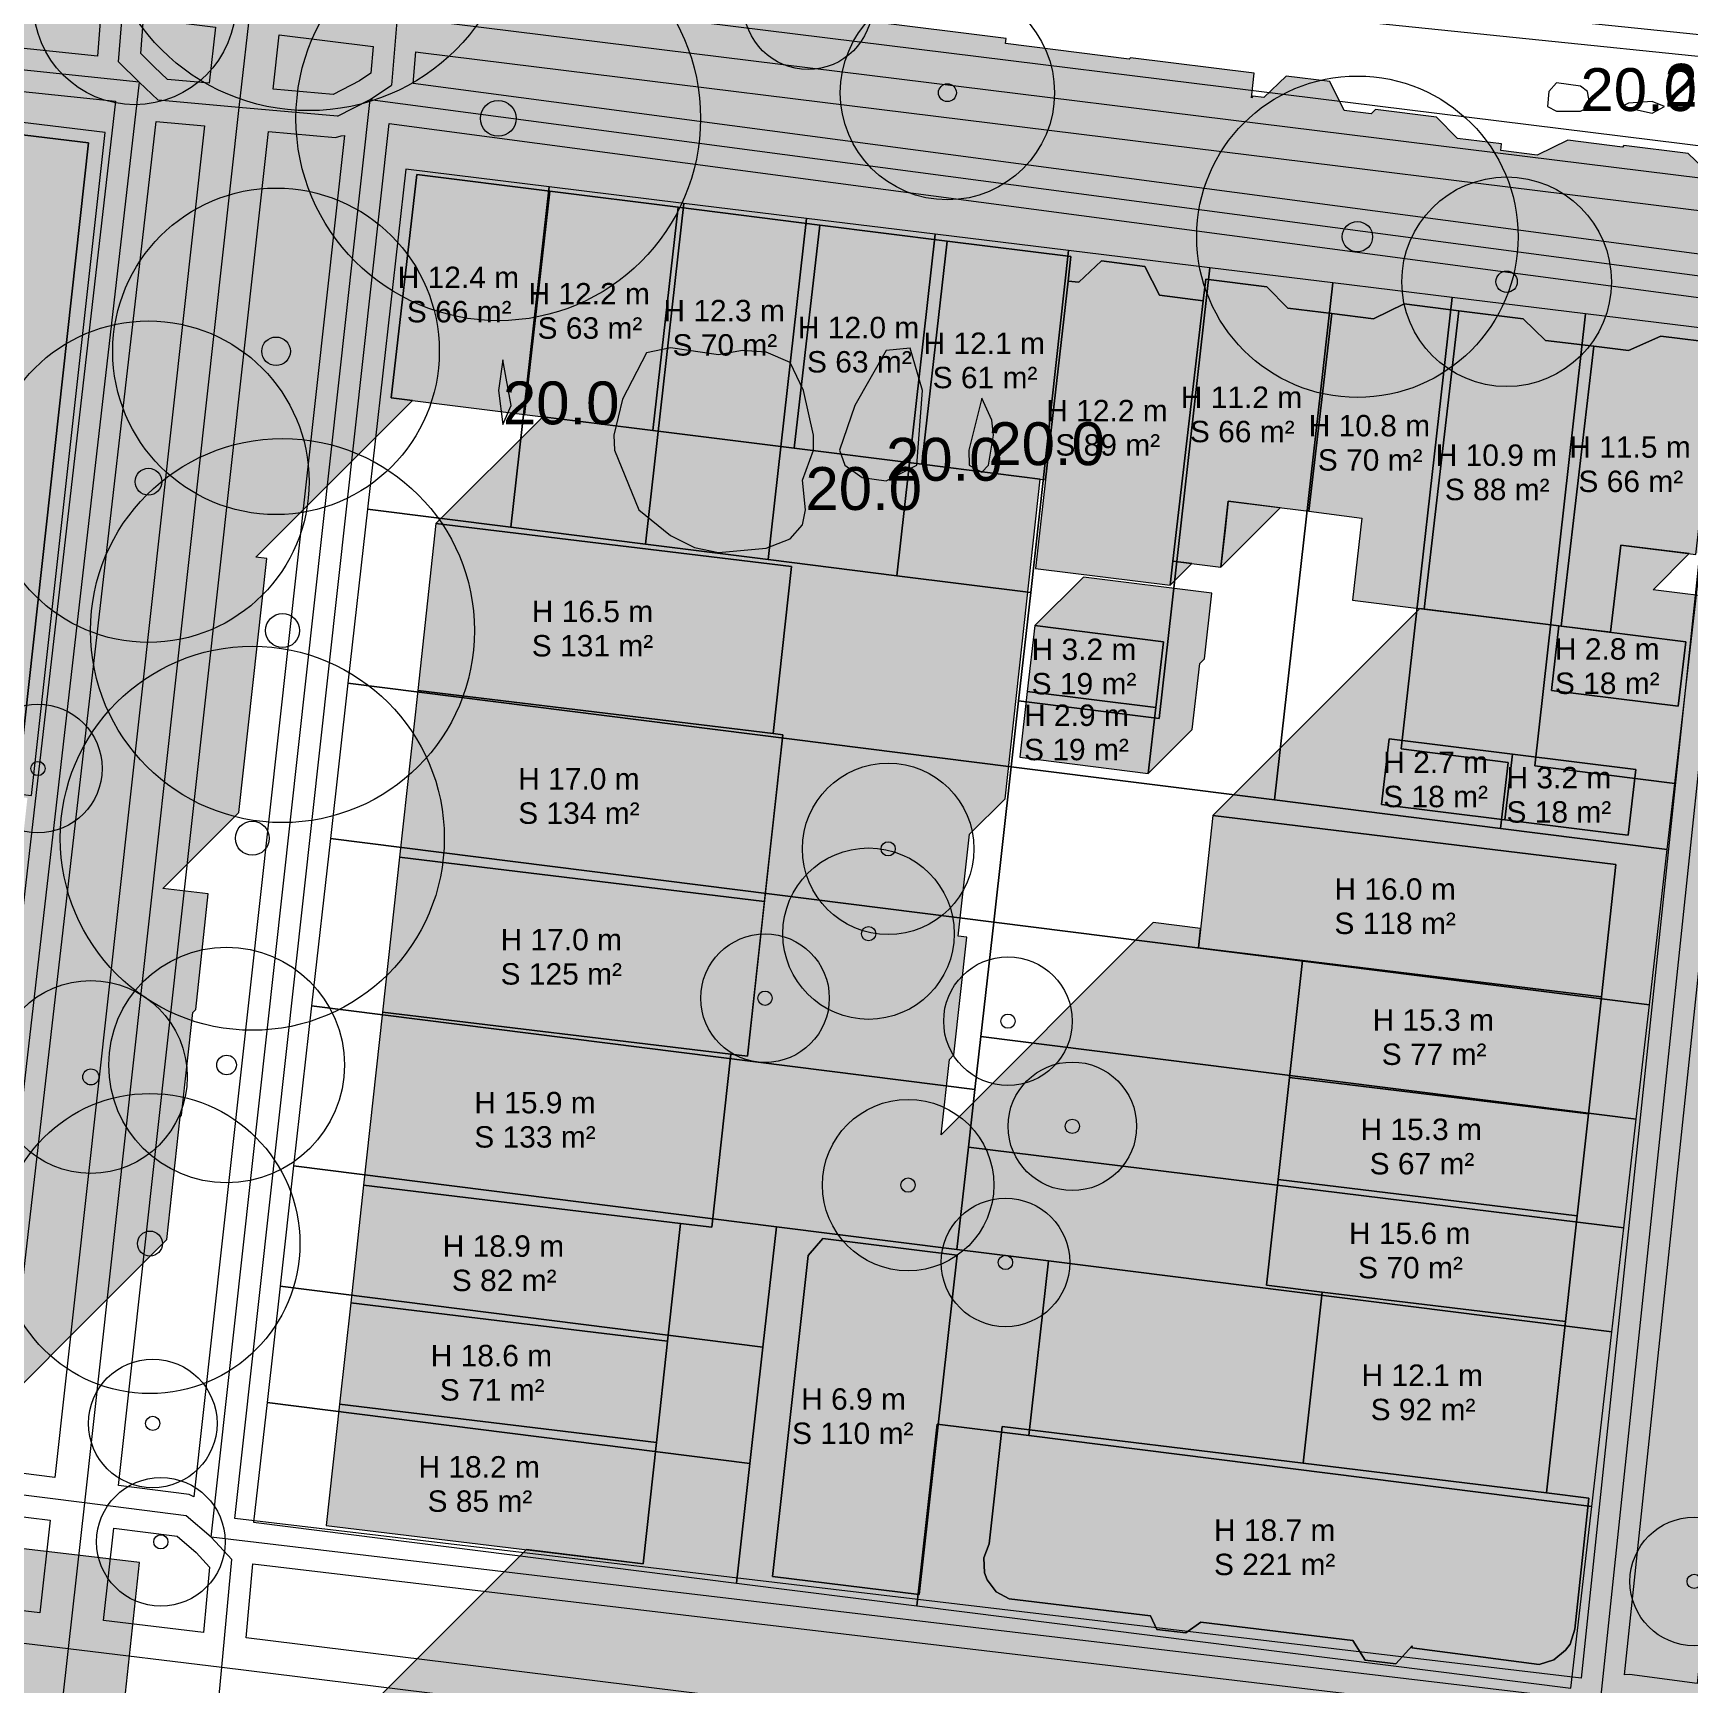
# Model space of a CAD drawing. Header units: metres. Extents: x -8 to 1190, y -11 to 1223.
# Drawn here: x 165.3 to 242.5, y 473.3 to 550.3 of the extents above; entities that cross this region are included whole.
import ezdxf

# ---------------------------------------------------------------- set-up
doc = ezdxf.new("R2010")
doc.units = ezdxf.units.M
doc.header["$MEASUREMENT"] = 0
for name, color, linetype, lineweight, true_color in [('TPX_BUILDING_AREAS_TEXT', 7, 'CONTINUOUS', 0, 0x000000), ('TPX_BUILDING_HEIGHTS_TEXT', 7, 'CONTINUOUS', 0, 0x000000), ('TPX_BUILDINGS', 7, 'CONTINUOUS', 0, 0x000000), ('TPX_BUILDINGS_HATCH', 7, 'CONTINUOUS', 0, 0xf0f0f0), ('TPX_BUILDINGS_SHADOWS_HATCH', 7, 'CONTINUOUS', 0, 0x000000), ('TPX_BUILDINGS_SHADOWS_OUTLINES', 7, 'CONTINUOUS', 0, 0x000000), ('TPX_CADASTRES', 7, 'CONTINUOUS', 0, 0x646464), ('TPX_CONTOUR_LINES_5M', 7, 'CONTINUOUS', 0, 0x969696), ('TPX_CONTOUR_LINES_5M_TEXT', 7, 'CONTINUOUS', 0, 0x000000), ('TPX_ROADS_AXES', 7, 'CONTINUOUS', 0, 0x323232), ('TPX_ROADS_CONTOURS', 7, 'CONTINUOUS', 0, 0x646464), ('TPX_VEGETATION_TREES_INDIVIDUAL', 7, 'CONTINUOUS', 0, 0x136734)]:
    doc.layers.add(name, color=color, linetype=linetype, lineweight=lineweight, true_color=true_color)
doc.styles.add('TPX_TEXTE', font='arial.ttf')

# ---------------------------------------------------------------- blocks, each defined once
blk = doc.blocks.new('TREETR007_CR075')
at = {"layer": 'TPX_VEGETATION_TREES_INDIVIDUAL'}
for radius in [7.5, 0.708]:
    blk.add_circle((0, 0, 0.036), radius, dxfattribs=at)
blk = doc.blocks.new('TREETR006_CR070')
at = {"layer": 'TPX_VEGETATION_TREES_INDIVIDUAL'}
for radius in [7, 0.583]:
    blk.add_circle((0, 0, 0.036), radius, dxfattribs=at)
blk = doc.blocks.new('TREETR003_CR030')
at = {"layer": 'TPX_VEGETATION_TREES_INDIVIDUAL'}
for radius in [3, 0.333]:
    blk.add_circle((0, 0, 0.036), radius, dxfattribs=at)
blk = doc.blocks.new('TREETR007_CR076')
at = {"layer": 'TPX_VEGETATION_TREES_INDIVIDUAL'}
for radius in [7.62, 0.667]:
    blk.add_circle((0, 0, 0.036), radius, dxfattribs=at)
blk = doc.blocks.new('TREETR004_CR045')
at = {"layer": 'TPX_VEGETATION_TREES_INDIVIDUAL'}
for radius in [4.5, 0.375]:
    blk.add_circle((0, 0, 0.036), radius, dxfattribs=at)
blk = doc.blocks.new('TREETR008_CR094')
at = {"layer": 'TPX_VEGETATION_TREES_INDIVIDUAL'}
for radius in [9.44, 0.833]:
    blk.add_circle((0, 0, 0.036), radius, dxfattribs=at)
blk = doc.blocks.new('TREETR005_CR055')
at = {"layer": 'TPX_VEGETATION_TREES_INDIVIDUAL'}
for radius in [5.5, 0.458]:
    blk.add_circle((0, 0, 0.036), radius, dxfattribs=at)
blk = doc.blocks.new('TREETR006_CR075')
at = {"layer": 'TPX_VEGETATION_TREES_INDIVIDUAL'}
for radius in [7.5, 0.625]:
    blk.add_circle((0, 0, 0.036), radius, dxfattribs=at)
blk = doc.blocks.new('TREETR003_CR040')
at = {"layer": 'TPX_VEGETATION_TREES_INDIVIDUAL'}
for radius in [4, 0.333]:
    blk.add_circle((0, 0, 0.036), radius, dxfattribs=at)
blk = doc.blocks.new('TREETR009_CR097')
at = {"layer": 'TPX_VEGETATION_TREES_INDIVIDUAL'}
for radius in [9.72, 0.875]:
    blk.add_circle((0, 0, 0.036), radius, dxfattribs=at)
blk = doc.blocks.new('TREETR005_CR049')
at = {"layer": 'TPX_VEGETATION_TREES_INDIVIDUAL'}
for radius in [4.89, 0.5]:
    blk.add_circle((0, 0, 0.036), radius, dxfattribs=at)
blk = doc.blocks.new('TREETR004_CR050')
at = {"layer": 'TPX_VEGETATION_TREES_INDIVIDUAL'}
for radius in [5, 0.417]:
    blk.add_circle((0, 0, 0.036), radius, dxfattribs=at)
blk = doc.blocks.new('TREETR008_CR090')
at = {"layer": 'TPX_VEGETATION_TREES_INDIVIDUAL'}
for radius in [8.96, 0.792]:
    blk.add_circle((0, 0, 0.036), radius, dxfattribs=at)
blk = doc.blocks.new('TREETR004_CR047')
at = {"layer": 'TPX_VEGETATION_TREES_INDIVIDUAL'}
for radius in [4.72, 0.417]:
    blk.add_circle((0, 0, 0.036), radius, dxfattribs=at)

msp = doc.modelspace()

# ---------------------------------------------------------------- hatches: boundary and pattern name
at = {"layer": 'TPX_BUILDINGS_HATCH'}
for points in [[(107.624, 552.515), (105.757, 535.527), (140.048, 531.369), (138.562, 517.843), (148.294, 516.662), (164.477, 514.702), (167.838, 545.217), (107.624, 552.515)], [(183.16, 543.732), (181.974, 533.315), (188.185, 532.535), (189.371, 542.952), (183.16, 543.732)], [(189.371, 542.952), (188.185, 532.535), (194.182, 531.786), (195.367, 542.203), (189.371, 542.952)], [(195.367, 542.203), (194.182, 531.786), (200.774, 530.958), (201.968, 541.377), (195.367, 542.203)], [(201.968, 541.377), (200.774, 530.958), (206.736, 530.212), (207.921, 540.629), (201.968, 541.377)], [(207.921, 540.629), (206.736, 530.212), (212.502, 529.489), (213.562, 538.76), (213.688, 539.906), (207.921, 540.629)], [(212.502, 529.489), (212.032, 525.35), (218.321, 524.566), (218.452, 525.69), (219.866, 537.842), (217.825, 538.097), (217.146, 539.444), (215.114, 539.701), (214.065, 538.706), (213.562, 538.76), (212.502, 529.489)], [(219.866, 537.842), (218.452, 525.69), (220.687, 525.412), (221.038, 528.487), (224.8, 528.016), (225.87, 537.244), (223.813, 537.495), (222.828, 538.494), (219.982, 538.847), (219.866, 537.842)], [(225.87, 537.244), (224.8, 528.016), (227.268, 527.7), (226.828, 523.868), (230.181, 523.45), (231.797, 537.375), (229.242, 537.693), (227.821, 537.002), (225.87, 537.244)], [(231.797, 537.375), (230.181, 523.45), (236.47, 522.666), (236.576, 522.657), (238.093, 535.719), (235.842, 535.993), (234.795, 537.001), (231.797, 537.375)], [(238.093, 535.719), (236.576, 522.657), (238.881, 522.372), (239.351, 526.441), (242.864, 526.004), (243.906, 534.983), (244.012, 535.848), (241.227, 536.193), (239.717, 535.515), (238.093, 535.719)], [(184.056, 527.442), (183.208, 519.647), (199.798, 517.644), (200.654, 525.441), (184.056, 527.442)], [(212.014, 522.688), (211.654, 519.611), (217.659, 518.864), (218.013, 521.928), (212.014, 522.688)], [(236.47, 522.666), (236.122, 519.65), (242.038, 518.916), (242.386, 521.933), (236.576, 522.657), (236.47, 522.666)], [(183.208, 519.647), (182.355, 511.874), (199.388, 509.815), (200.241, 517.588), (199.798, 517.644), (183.208, 519.647)], [(211.654, 519.611), (211.303, 516.537), (217.3, 515.787), (217.659, 518.864), (211.654, 519.611)], [(228.542, 517.402), (228.188, 514.339), (233.939, 513.612), (234.301, 516.678), (228.542, 517.402)], [(234.301, 516.678), (233.939, 513.612), (239.294, 512.953), (239.695, 512.898), (240.049, 515.962), (234.301, 516.678)], [(220.321, 513.819), (219.64, 507.651), (224.498, 507.059), (238.451, 505.355), (239.13, 511.533), (220.321, 513.819)], [(182.355, 511.874), (181.562, 504.645), (197.816, 502.678), (198.596, 502.586), (199.388, 509.815), (182.355, 511.874)], [(224.498, 507.059), (223.899, 501.602), (237.842, 499.907), (238.451, 505.355), (224.498, 507.059)], [(181.562, 504.645), (180.678, 496.566), (195.468, 494.783), (196.937, 494.611), (197.816, 502.678), (181.562, 504.645)], [(223.899, 501.602), (223.369, 496.839), (237.32, 495.146), (237.842, 499.907), (223.899, 501.602)], [(180.678, 496.566), (180.079, 491.074), (194.869, 489.291), (195.468, 494.783), (180.678, 496.566)], [(223.369, 496.839), (222.82, 491.9), (225.418, 491.58), (236.771, 490.207), (237.32, 495.146), (223.369, 496.839)], [(201.433, 493.29), (199.764, 478.316), (206.61, 477.468), (208.378, 493.305), (202.108, 494.081), (201.433, 493.29)], [(225.418, 491.58), (224.535, 483.605), (235.891, 482.22), (236.771, 490.207), (225.418, 491.58)], [(180.079, 491.074), (179.557, 486.348), (194.347, 484.565), (194.869, 489.291), (180.079, 491.074)], [(179.557, 486.348), (178.937, 480.69), (193.727, 478.907), (194.347, 484.565), (179.557, 486.348)], [(209.882, 479.839), (209.633, 479.182), (209.659, 478.486), (209.78, 478.158), (210.203, 477.602), (210.809, 477.261), (217.401, 476.468), (217.697, 475.836), (219.061, 475.674), (219.759, 476.184), (226.849, 475.324), (227.428, 474.402), (228.854, 474.232), (229.619, 475.08), (229.607, 474.985), (235.541, 474.209), (236.224, 474.417), (236.78, 474.87), (236.987, 475.16), (237.213, 475.846), (237.869, 481.973), (235.891, 482.22), (224.535, 483.605), (210.487, 485.31), (209.882, 479.839)]]:
    msp.add_hatch(color=256, dxfattribs=at).paths.add_polyline_path(points)
at = {"layer": 'TPX_BUILDINGS_SHADOWS_HATCH'}
h = msp.add_hatch(color=256, dxfattribs=at)
h.paths.add_polyline_path([(79.321, 575.185), (62.562, 558.426), (91.881, 554.833), (89.663, 531.192), (85.48, 492.992), (101.994, 509.507), (102.672, 514.835), (121.858, 512.225), (121.454, 509.011), (117.363, 509.565), (116.79, 505.057), (101.854, 507.102), (101.601, 506.85), (126.403, 503.538), (125.744, 498.228), (116.365, 499.48), (116.123, 497.513), (100.928, 499.539), (100.576, 499.186), (123.405, 496.353), (122.981, 492.709), (135.709, 505.437), (136.072, 508.556), (138.048, 510.531), (138.707, 515.842), (129.513, 517.07), (132.838, 520.395), (133.243, 523.609), (123.967, 524.871), (124.131, 526.322), (116.807, 527.209), (117.561, 534.096), (105.757, 535.527), (107.624, 552.515), (167.838, 545.217), (164.477, 514.702), (164.992, 514.639), (163.687, 502.79), (153.468, 504.028), (150.082, 500.643), (145.605, 501.254), (145.834, 503.057), (144.259, 503.273), (144.19, 503.567), (143.877, 504.092), (143.368, 504.421), (143.077, 504.49), (142.48, 504.43), (141.966, 504.125), (141.475, 503.633), (140.812, 503.726), (133.387, 496.301), (134.215, 496.186), (134.541, 496.7), (135.055, 497.005), (135.652, 497.066), (135.944, 496.996), (136.452, 496.667), (136.765, 496.143), (136.834, 495.848), (138.409, 495.633), (138.18, 493.83), (144.238, 493.003), (147.014, 492.622), (146.159, 485.769), (147.901, 487.511), (148.198, 490.266), (148.737, 490.208), (149.251, 495.002), (149.838, 500.399), (162.187, 498.926), (161.608, 493.531), (161.086, 488.736), (160.473, 483.01), (171.504, 494.041), (172.117, 499.767), (172.187, 499.837), (172.71, 504.633), (172.851, 504.774), (173.43, 510.169), (171.319, 510.421), (174.859, 513.962), (176.164, 525.811), (175.65, 525.874), (182.966, 533.19), (181.974, 533.315), (183.16, 543.732), (189.371, 542.952), (195.367, 542.203), (201.968, 541.377), (207.921, 540.629), (213.688, 539.906), (213.562, 538.76), (214.065, 538.706), (215.114, 539.701), (217.146, 539.444), (217.825, 538.097), (219.866, 537.842), (219.982, 538.847), (222.828, 538.494), (223.813, 537.495), (225.87, 537.244), (227.821, 537.002), (229.242, 537.693), (231.797, 537.375), (234.795, 537.001), (235.842, 535.993), (238.093, 535.719), (239.717, 535.515), (241.227, 536.193), (244.012, 535.848), (243.906, 534.983), (242.864, 526.004), (250.996, 534.135), (252.038, 543.115), (252.144, 543.98), (249.359, 544.325), (247.849, 543.646), (246.225, 543.85), (245.801, 543.426), (243.549, 543.701), (242.503, 544.708), (239.504, 545.083), (239.433, 545.012), (236.879, 545.33), (235.458, 544.638), (233.753, 544.85), (233.789, 545.163), (231.733, 545.415), (230.748, 546.414), (227.901, 546.767), (227.702, 546.567), (226.452, 546.724), (225.773, 548.071), (223.74, 548.328), (222.692, 547.333), (222.189, 547.387), (222.118, 547.316), (222.244, 548.462), (216.477, 549.185), (216.406, 549.114), (210.638, 549.839), (210.665, 550.075), (204.065, 550.9), (203.994, 550.83), (198.121, 551.564), (198.139, 551.72), (191.928, 552.5), (191.002, 551.573), (191.65, 557.463), (183.466, 558.429), (184.338, 566.414), (201.962, 564.333), (201.09, 556.348), (210.777, 566.035), (211.601, 573.576), (195.713, 575.39), (195.814, 576.312), (193.259, 576.595), (192.985, 574.034), (185.588, 574.879), (185.616, 575.148), (185.047, 574.579), (198.642, 573.009), (197.786, 565.063), (184.192, 566.633), (184.713, 571.475), (179.609, 572.093), (179.853, 572.337), (180.789, 580.198), (181.496, 580.906), (183.373, 596.607), (184.292, 597.526), (185.203, 605.094), (182.995, 605.382), (183.547, 610.019), (184.458, 617.621), (183.845, 617.701), (184.708, 624.942), (183.907, 625.052), (184.544, 625.688), (185.416, 633.051), (172.89, 634.689), (161.93, 623.729), (174.456, 622.091), (173.583, 614.728), (174.384, 614.618), (173.432, 606.631), (172.516, 598.988), (171.626, 591.517), (170.716, 583.949), (168.839, 568.248), (167.903, 560.387), (139.155, 564.149), (140.099, 572.013), (155.591, 569.992), (157.177, 583.294), (154.498, 583.643), (156.642, 585.788), (153.225, 586.235), (154.135, 593.802), (153.353, 593.906), (152.335, 595.633), (152.584, 597.786), (153.557, 599.028), (155.059, 598.83), (155.345, 601.234), (159.182, 600.734), (160.093, 608.337), (161.102, 616.803), (152.168, 617.699), (156.459, 621.99), (157.37, 629.557), (154.941, 629.875), (155.943, 638.942), (129.027, 642.204), (116.158, 629.335), (143.074, 626.072), (141.384, 610.784), (139.265, 611.044), (137.59, 595.839), (129.338, 596.839), (129.77, 600.739), (121.492, 601.744), (121.08, 597.976), (114.942, 598.716), (113.15, 596.923), (119.887, 596.245), (120.757, 597.083), (122.609, 596.898), (123.622, 595.56), (126.965, 595.221), (128.509, 596.448), (129.841, 596.313), (130.578, 595.014), (136.974, 594.359), (136.734, 591.725), (139.964, 591.393), (139.726, 588.748), (136.5, 589.069), (136.415, 588.151), (136.298, 588.17), (134.9, 572.628), (136.549, 572.464), (135.876, 565.022), (121.584, 566.475), (117.633, 562.524), (108.283, 563.647), (107.854, 563.218), (108.64, 571.591), (79.321, 575.185)])
h.paths.add_polyline_path([(103.618, 514.874), (104.401, 521.814), (117.979, 520.17), (117.196, 513.231), (103.618, 514.874)], flags=16)
h.paths.add_polyline_path([(144.927, 618.213), (145.827, 625.789), (152.703, 624.891), (151.792, 617.323), (144.927, 618.213)], flags=16)
h = msp.add_hatch(color=256, dxfattribs=at)
h.paths.add_polyline_path([(149.543, 199.878), (144.289, 194.624), (151.969, 193.673), (151.122, 186.166), (154.242, 185.786), (154.595, 188.964), (153.866, 190.047), (154.638, 196.926), (160.066, 196.25), (158.146, 179.089), (161.071, 178.731), (161.487, 182.408), (160.849, 182.487), (161.881, 191.695), (175.713, 189.996), (175.657, 189.466), (181.624, 188.732), (181.091, 183.911), (176.017, 184.545), (175.689, 181.625), (175.139, 181.691), (174.538, 176.279), (180.151, 175.589), (180.841, 181.758), (182.976, 181.502), (183.659, 187.589), (188.952, 186.939), (188.557, 183.359), (190.879, 183.078), (191.271, 186.599), (192.719, 187.47), (192.842, 188.592), (195.386, 188.283), (195.255, 187.159), (196.853, 185.603), (204.379, 184.684), (202.367, 166.708), (214.388, 178.728), (216.4, 196.705), (209.875, 197.501), (213.627, 201.253), (214.552, 208.468), (214.068, 208.535), (214.978, 215.604), (215.826, 216.452), (216.82, 224.143), (219.295, 226.618), (220.587, 236.658), (219.813, 236.763), (217.817, 237.044), (218.455, 241.978), (218.738, 242.261), (219.717, 249.868), (219.293, 249.927), (220.192, 256.943), (219.586, 257.03), (220.541, 264.447), (219.391, 264.609), (220.131, 270.355), (221.828, 272.052), (222.469, 278.176), (223.24, 278.947), (223.741, 283.726), (223.437, 283.768), (223.948, 288.646), (224.09, 288.787), (224.594, 293.624), (222.718, 293.842), (223.053, 297.028), (228.439, 302.415), (229.227, 309.884), (227.316, 310.101), (224.124, 310.474), (224.48, 313.891), (224.621, 314.033), (225.102, 318.611), (230.464, 323.973), (231.12, 330.213), (234.8, 333.893), (238.356, 367.745), (236.415, 367.978), (237.688, 369.251), (239.13, 382.993), (240.227, 384.09), (241.639, 397.599), (229.939, 398.953), (242.589, 411.603), (244.936, 432.65), (239.461, 433.32), (240.02, 438.554), (240.555, 443.592), (240.639, 443.675), (241.448, 450.93), (241.536, 451.018), (242.183, 457.074), (242.325, 457.215), (242.85, 462.153), (243.804, 463.107), (244.614, 470.697), (243.665, 470.809), (245.039, 483.129), (250.003, 488.093), (250.21, 488.383), (250.436, 489.069), (251.092, 495.196), (249.113, 495.443), (246.449, 495.768), (246.966, 500.401), (247.802, 501.238), (248.351, 506.177), (248.164, 506.2), (248.661, 510.725), (249.27, 516.174), (249.765, 516.669), (250.443, 522.847), (244.329, 523.59), (244.366, 523.912), (240.859, 524.35), (242.552, 526.042), (239.351, 526.441), (238.881, 522.372), (236.594, 522.655), (242.386, 521.933), (242.038, 518.916), (236.122, 519.65), (236.47, 522.666), (229.978, 523.476), (220.321, 513.819), (239.13, 511.533), (238.451, 505.355), (237.842, 499.907), (237.32, 495.146), (236.771, 490.207), (235.891, 482.22), (237.869, 481.973), (237.213, 475.846), (236.987, 475.16), (236.78, 474.87), (236.224, 474.417), (235.541, 474.209), (229.607, 474.985), (229.619, 475.08), (228.855, 474.232), (227.428, 474.402), (226.849, 475.324), (219.759, 476.184), (219.061, 475.674), (217.697, 475.836), (217.401, 476.468), (210.809, 477.261), (210.203, 477.602), (209.78, 478.158), (209.659, 478.486), (209.633, 479.182), (209.882, 479.839), (210.487, 485.31), (224.535, 483.605), (225.418, 491.58), (222.82, 491.9), (223.369, 496.839), (223.899, 501.602), (224.498, 507.059), (219.64, 507.651), (219.74, 508.555), (217.538, 508.824), (207.632, 498.918), (208.021, 502.443), (208.233, 502.655), (208.832, 508.147), (208.435, 508.195), (208.953, 512.943), (210.617, 514.607), (211.409, 521.836), (212.253, 529.52), (206.736, 530.212), (200.774, 530.958), (194.182, 531.786), (189.042, 532.428), (184.056, 527.442), (200.654, 525.441), (199.798, 517.644), (200.241, 517.588), (199.331, 509.293), (198.596, 502.586), (197.816, 502.678), (196.937, 494.611), (195.468, 494.783), (194.869, 489.291), (194.347, 484.565), (193.727, 478.907), (188.277, 479.564), (174.97, 466.257), (203.694, 462.742), (204.928, 462.584), (200.247, 420.619), (214.701, 418.837), (213.472, 407.834), (215.732, 407.561), (215.997, 409.868), (217.859, 409.639), (218.994, 419.872), (230.723, 418.438), (228.376, 397.39), (213.491, 399.216), (199.688, 385.413), (226.366, 382.325), (224.953, 368.816), (223.671, 368.963), (222.061, 353.624), (224.001, 353.391), (220.446, 319.539), (211.849, 320.534), (219.818, 319.609), (219.08, 312.588), (215.965, 312.947), (215.075, 304.487), (214.305, 297.09), (216.216, 296.873), (215.429, 289.404), (213.542, 289.626), (212.714, 281.744), (212.21, 276.908), (211.691, 271.952), (211.932, 271.917), (211.431, 267.139), (210.687, 267.228), (209.948, 260.172), (208.06, 245.504), (208.666, 245.417), (207.696, 237.847), (206.717, 230.24), (205.741, 222.691), (206.515, 222.586), (205.223, 212.546), (204.23, 204.856), (203.34, 197.943), (203.137, 196.361), (202.314, 189.939), (189.832, 191.68), (190.408, 196.211), (187.816, 196.578), (188.165, 199.261), (190.995, 198.87), (191.594, 203.487), (189.2, 203.82), (189.597, 206.918), (191.859, 206.599), (192.845, 214.288), (185.505, 215.32), (171.072, 200.887), (171.287, 202.807), (175.372, 206.891), (176.569, 213.824), (172.476, 214.587), (172.482, 214.621), (178.532, 220.671), (178.63, 221.443), (192.191, 219.543), (192.83, 224.503), (187.976, 225.188), (188.799, 231.612), (181.444, 224.256), (181.985, 227.377), (180.494, 227.655), (183.297, 230.458), (184.43, 238.872), (177.537, 239.882), (186.724, 249.069), (187.873, 258.292), (187.009, 258.813), (179.716, 259.802), (180.324, 264.708), (155.34, 267.881), (171.389, 265.776), (170.858, 261.565), (172.939, 261.285), (172.549, 258.155), (169.41, 258.577), (168.736, 253.183), (168.119, 248.204), (159.607, 249.362), (160.325, 248.139), (174.423, 246.227), (175.286, 245.705), (174.137, 236.482), (172.981, 235.726), (161.521, 237.291), (160.665, 236.436), (179.268, 233.71), (178.135, 225.296), (159.54, 228.023), (159.68, 229.069), (152.212, 221.601), (172.439, 217.831), (171.757, 213.896), (166.541, 214.876), (166.801, 216.399), (164.73, 216.785), (163.893, 211.938), (166.029, 211.533), (165.593, 209.037), (163.459, 209.431), (162.619, 204.596), (166.599, 203.854), (165.406, 196.95), (165.381, 196.924), (149.543, 199.878)])
h.paths.add_polyline_path([(199.764, 478.316), (201.433, 493.29), (202.108, 494.081), (208.378, 493.305), (206.61, 477.468), (199.764, 478.316)], flags=16)
h.paths.add_polyline_path([(212.801, 423.061), (213.448, 429.116), (214.095, 435.207), (214.746, 441.356), (215.399, 447.424), (216.028, 453.337), (213.213, 453.663), (214.024, 461.254), (232.947, 459.03), (232.137, 451.44), (231.357, 451.532), (230.728, 445.619), (230.081, 439.563), (229.453, 433.667), (228.777, 427.311), (228.13, 421.255), (212.801, 423.061)], flags=16)
h.paths.add_polyline_path([(228.188, 514.339), (228.542, 517.402), (234.301, 516.678), (240.049, 515.962), (239.695, 512.898), (239.294, 512.953), (233.939, 513.612), (228.188, 514.339)], flags=16)
for points in [[(220.883, 527.129), (220.687, 525.412), (223.459, 528.184), (221.038, 528.487), (220.883, 527.129)], [(218.452, 525.69), (218.321, 524.566), (219.335, 525.58), (218.452, 525.69)], [(214.276, 524.951), (212.014, 522.688), (218.013, 521.928), (217.659, 518.864), (217.3, 515.787), (219.35, 517.838), (219.71, 520.915), (219.922, 521.127), (220.276, 524.19), (214.276, 524.951)]]:
    msp.add_hatch(color=256, dxfattribs=at).paths.add_polyline_path(points)
h = msp.add_hatch(color=256, dxfattribs=at)
h.paths.add_polyline_path([(63.219, 428.908), (39.248, 404.937), (39.874, 405.315), (53.031, 403.664), (52.234, 396.676), (60.788, 395.597), (61.585, 402.551), (75.265, 400.84), (73.014, 381.173), (60.094, 382.799), (59.759, 379.877), (70.797, 378.487), (69.909, 370.787), (70.334, 370.737), (69.439, 362.955), (68.492, 354.665), (67.967, 354.737), (67.064, 346.848), (65.875, 346.994), (64.88, 338.325), (63.962, 330.352), (66.987, 329.972), (64.846, 311.482), (64.137, 311.568), (63.287, 304.107), (62.441, 296.704), (61.565, 289.098), (60.691, 281.447), (59.791, 273.652), (58.043, 258.35), (57.106, 250.166), (56.732, 250.216), (55.609, 240.481), (56.275, 240.396), (55.191, 230.935), (54.28, 222.964), (53.42, 215.477), (52.489, 215.592), (52.082, 212.055), (51.633, 208.083), (50.744, 200.348), (50.265, 200.407), (49.764, 196.032), (50.768, 195.9), (50.601, 194.457), (50.405, 192.731), (50.026, 192.768), (49.244, 185.967), (61.336, 198.059), (62.063, 204.389), (65.537, 207.863), (65.733, 209.589), (65.9, 211.032), (64.896, 211.164), (65.397, 215.54), (64.827, 215.611), (65.563, 222.013), (66.012, 225.985), (66.283, 228.341), (66.996, 229.054), (67.857, 236.541), (67.733, 236.556), (68.626, 244.37), (69.545, 245.289), (70.629, 254.75), (69.964, 254.835), (71.802, 256.673), (72.925, 266.409), (70.707, 266.688), (71.266, 271.573), (71.205, 271.58), (72.069, 279.153), (72.777, 279.86), (73.65, 287.511), (73.281, 287.558), (74.126, 294.882), (74.197, 294.953), (75.071, 302.604), (74.886, 302.627), (75.735, 309.997), (75.611, 310.013), (76.439, 317.259), (76.378, 317.267), (77.116, 323.752), (80.049, 326.685), (82.19, 345.175), (79.164, 345.555), (74.907, 346.082), (74.201, 345.376), (74.497, 347.941), (74.127, 347.988), (74.895, 354.68), (80.216, 360.001), (81.042, 367.215), (81.15, 367.322), (82.097, 375.612), (81.603, 375.674), (82.425, 382.829), (82.001, 382.878), (82.888, 390.578), (82.472, 390.631), (90.52, 398.679), (90.54, 398.86), (102.621, 397.394), (121.148, 395.134), (119.949, 384.333), (116.712, 384.733), (116.504, 382.842), (117.462, 382.723), (116.824, 376.957), (103.081, 378.642), (103.68, 384.099), (104.709, 383.974), (104.912, 385.851), (101.393, 386.276), (101.777, 389.726), (100.039, 389.938), (98.589, 376.846), (91.514, 377.705), (89.578, 375.769), (109.999, 373.219), (109.087, 365.22), (108.579, 360.767), (105.074, 361.207), (104.716, 358.05), (102.952, 358.267), (102.63, 355.395), (100.492, 355.662), (99.966, 351.027), (111.473, 349.586), (110.89, 344.5), (99.188, 345.965), (98.95, 343.872), (105.437, 343.054), (105.15, 340.581), (103.791, 340.755), (103.3, 336.451), (102.742, 336.515), (101.431, 324.987), (99.06, 325.291), (98.868, 323.623), (99.436, 323.55), (98.534, 315.581), (107.299, 314.483), (106.376, 306.533), (106.979, 306.456), (104.397, 283.996), (95.271, 285.124), (96.308, 294.091), (88.133, 295.097), (87.107, 286.156), (94.624, 285.201), (93.729, 277.35), (92.851, 269.605), (96.063, 269.201), (95.006, 259.918), (94.328, 253.993), (104.114, 252.768), (103.236, 245.058), (100.573, 245.397), (99.724, 237.97), (94.32, 238.652), (94.512, 240.286), (82.537, 241.778), (82.353, 240.146), (90.639, 239.108), (89.771, 231.47), (91.067, 231.304), (90.688, 227.981), (91.622, 227.856), (92.379, 227.275), (92.171, 225.419), (91.604, 224.572), (90.362, 224.728), (90.219, 223.509), (80.857, 224.682), (71.209, 215.034), (85.259, 213.249), (85, 211.059), (88.754, 210.586), (87.702, 201.535), (80.966, 202.387), (80.728, 200.328), (83.951, 199.915), (83.216, 193.574), (82.345, 193.69), (82.031, 190.97), (85.146, 190.576), (85.305, 191.983), (86.707, 191.807), (87.421, 198.017), (95.667, 196.969), (100.653, 200.216), (104.087, 199.783), (103.358, 193.489), (111.479, 192.458), (111.827, 195.474), (116.495, 194.883), (121.758, 194.214), (122.897, 204.102), (112.673, 205.397), (112.832, 206.77), (110.916, 207.008), (111.345, 210.7), (107.857, 211.143), (108.143, 213.581), (108.851, 219.709), (110.662, 219.48), (110.855, 221.217), (113.047, 220.939), (113.437, 224.294), (112.344, 223.202), (112.638, 225.734), (112.703, 225.799), (111.041, 226.013), (110.8, 223.896), (107.32, 224.342), (106.167, 225.727), (106.579, 229.311), (110.394, 228.829), (111.282, 236.53), (103.153, 237.559), (103.812, 243.238), (114.907, 241.826), (115.111, 243.554), (109.477, 244.263), (109.958, 248.392), (121.097, 246.979), (121.744, 252.598), (122.427, 258.501), (126.838, 257.941), (127.489, 263.563), (123.013, 259.087), (120.918, 259.352), (117.285, 255.719), (117.671, 259.097), (109.968, 260.074), (110.408, 263.89), (109.222, 264.037), (108.463, 263.278), (104.152, 263.817), (106.985, 266.65), (107.663, 272.575), (107.601, 272.583), (108.65, 281.787), (104.696, 282.285), (104.953, 284.552), (120.099, 299.698), (117.554, 300.02), (117.991, 303.863), (123.555, 303.161), (123.842, 305.668), (123.258, 305.738), (123.496, 307.831), (118.243, 308.491), (117.438, 309.498), (116.959, 309.557), (117.441, 313.756), (124.336, 312.885), (124.7, 316.089), (117.104, 317.048), (117.623, 321.566), (125.078, 320.62), (125.448, 323.837), (117.949, 324.784), (118.477, 329.374), (115.966, 329.691), (116.673, 335.749), (124.215, 334.8), (124.459, 336.94), (142.209, 334.693), (141.26, 326.483), (140.36, 318.688), (139.469, 310.964), (138.757, 311.06), (137.928, 303.88), (138.185, 303.849), (137.282, 296.064), (137.896, 295.979), (137.002, 288.231), (139.37, 287.938), (135.768, 256.802), (133.993, 257.028), (133.307, 251.135), (132.66, 245.517), (133.006, 245.472), (132.329, 239.616), (131.679, 233.94), (130.862, 234.046), (129.965, 226.344), (130.596, 226.262), (129.741, 218.823), (127.966, 203.456), (128.25, 203.42), (125.013, 175.408), (138.448, 188.843), (141.685, 216.855), (140.414, 217.017), (141.136, 223.26), (141.772, 223.896), (142.681, 231.763), (142.752, 231.833), (143.607, 239.273), (142.976, 239.354), (143.966, 240.344), (144.862, 248.047), (141.483, 248.475), (141.522, 248.809), (143.289, 250.576), (143.967, 256.432), (143.62, 256.477), (141.523, 256.742), (141.863, 259.691), (141.801, 259.699), (142.215, 263.248), (149.981, 271.015), (153.583, 302.151), (151.215, 302.444), (150.537, 302.53), (151.331, 309.414), (150.717, 309.499), (151.354, 310.136), (152.256, 317.92), (150.335, 318.163), (150.814, 322.309), (151.49, 322.984), (152.381, 330.709), (152.257, 330.724), (153.139, 338.363), (152.708, 338.417), (153.593, 346.077), (150.57, 346.46), (154.262, 350.152), (154.566, 352.479), (153.97, 353.397), (152.623, 353.597), (153.197, 357.956), (153.076, 357.973), (153.768, 363.229), (153.707, 363.238), (153.883, 364.595), (154.922, 365.634), (155.391, 366.308), (155.664, 367.086), (155.625, 368.308), (156.575, 375.494), (155.429, 375.658), (156.245, 381.89), (159.084, 384.729), (160.097, 392.413), (159.09, 392.555), (160.363, 393.828), (161.821, 404.989), (138.129, 408.378), (135.248, 405.497), (135.609, 408.753), (124.659, 410.15), (124.762, 411.036), (120.098, 411.605), (125.452, 416.959), (126.042, 422.029), (137.397, 420.575), (137.885, 424.752), (124.525, 426.458), (125.756, 437.082), (143.784, 434.785), (143.931, 436.097), (156.092, 434.545), (154.721, 422.726), (142.53, 424.294), (142.04, 420.128), (154.236, 418.573), (152.835, 406.551), (168.674, 422.391), (170.075, 434.412), (166.821, 434.827), (170.56, 438.565), (171.932, 450.385), (164.39, 451.347), (164.486, 452.246), (163.45, 452.369), (166.632, 455.551), (167.298, 461.833), (168.888, 463.422), (169.699, 471.082), (169.388, 471.118), (170.229, 478.957), (169.041, 479.103), (157.141, 480.497), (156.487, 479.843), (153.14, 480.233), (143.099, 470.192), (147.021, 469.735), (147.1, 470.456), (159, 469.062), (160.188, 468.916), (159.305, 460.687), (158.493, 453.028), (157.34, 453.17), (156.52, 445.44), (157.556, 445.316), (156.737, 437.655), (132.379, 440.507), (133.196, 448.18), (144.452, 446.852), (144.826, 450.45), (138.371, 451.206), (138.624, 453.607), (136.002, 450.985), (136.076, 451.621), (138.69, 454.235), (138.807, 455.348), (139.002, 455.325), (139.439, 459.421), (145.699, 458.688), (146.076, 462.24), (142.661, 462.643), (139.627, 459.609), (140.464, 466.761), (138.332, 467.033), (144.187, 472.887), (144.23, 473.289), (144.461, 475.23), (145.131, 481.004), (144.972, 481.024), (138.659, 481.837), (137.527, 480.705), (137.254, 480.733), (137.048, 480.765), (133.289, 481.245), (133.84, 485.947), (133.034, 486.044), (118.44, 487.908), (117.142, 486.61), (113.212, 487.113), (99.919, 473.819), (104.979, 473.171), (105.146, 474.615), (119.74, 472.751), (120.547, 472.653), (120.626, 473.374), (128.634, 472.351), (128.839, 472.318), (129.113, 472.291), (135.426, 471.478), (135.585, 471.458), (134.915, 465.684), (134.684, 463.743), (134.641, 463.341), (128.16, 464.172), (127.617, 459.499), (119.137, 460.595), (118.783, 457.566), (121.508, 457.219), (121.153, 454.235), (127.171, 453.468), (125.746, 441.291), (104.279, 444.043), (103.731, 439.426), (105.739, 439.163), (105.8, 439.672), (106.447, 439.594), (106.697, 441.748), (121.832, 439.816), (120.104, 425.013), (115.496, 425.607), (115.289, 423.855), (114.702, 423.935), (114.407, 421.426), (120.558, 420.644), (119.421, 410.929), (104.517, 412.838), (97.005, 405.326), (97.961, 413.678), (92.637, 414.36), (93.935, 425.474), (85.556, 426.522), (79.291, 420.257), (76.205, 420.647), (77.002, 427.635), (75.606, 427.811), (93.382, 445.587), (94.114, 451.536), (93.14, 451.667), (93.663, 455.881), (92.078, 456.095), (92.573, 460.104), (92.146, 460.161), (93.095, 467.857), (95.782, 470.544), (96.729, 478.247), (94.045, 478.608), (94.536, 482.602), (94.677, 482.743), (95.64, 490.565), (77.037, 493.072), (64.451, 480.485), (83.053, 477.978), (82.09, 470.157), (80.978, 461.105), (80.225, 454.988), (79.209, 446.739), (78.255, 439.024), (76.975, 439.194), (76.295, 433.717), (75.563, 427.768), (70.235, 428.484), (63.845, 429.286), (63.219, 428.908)])
h.paths.add_polyline_path([(109.994, 362.183), (119.751, 371.94), (120.31, 376.835), (120.774, 380.908), (125.133, 385.266), (123.212, 385.54), (124.411, 394.66), (148.103, 391.271), (146.645, 380.11), (147.651, 379.968), (146.639, 372.284), (146.328, 372.326), (145.261, 364.18), (144.312, 356.995), (144.35, 355.772), (144.077, 354.995), (143.608, 354.32), (142.621, 353.685), (142.383, 351.845), (141.671, 346.43), (141.097, 342.072), (142.445, 341.871), (143.04, 340.953), (142.736, 338.626), (141.996, 338.221), (135.011, 339.221), (135.167, 340.42), (132.361, 340.817), (132.226, 339.784), (129.783, 340.14), (129.903, 341.055), (126.946, 341.474), (126.804, 340.359), (119.318, 341.436), (119.614, 343.692), (116.178, 344.121), (114.459, 344.326), (111.433, 341.301), (111.855, 345.006), (112.916, 346.068), (112.976, 346.586), (121.921, 355.531), (122.504, 360.617), (110.997, 362.058), (109.994, 362.183)], flags=16)
h.paths.add_polyline_path([(126.458, 441.666), (127.191, 448.708), (131.405, 448.218), (130.661, 441.184), (126.458, 441.666)], flags=16)

# ---------------------------------------------------------------- linework, layer by layer
at = {"layer": 'TPX_BUILDINGS', "elevation": 0.042}
for points in [[(107.624, 552.515), (105.757, 535.527), (140.048, 531.369), (138.562, 517.843), (148.294, 516.662), (164.477, 514.702), (167.838, 545.217)], [(183.16, 543.732), (181.974, 533.315), (188.185, 532.535), (189.371, 542.952)], [(189.371, 542.952), (188.185, 532.535), (194.182, 531.786), (195.367, 542.203)], [(195.367, 542.203), (194.182, 531.786), (200.774, 530.958), (201.968, 541.377)], [(201.968, 541.377), (200.774, 530.958), (206.736, 530.212), (207.921, 540.629)], [(207.921, 540.629), (206.736, 530.212), (212.502, 529.489), (213.562, 538.76), (213.688, 539.906)], [(212.502, 529.489), (212.032, 525.35), (218.321, 524.566), (218.452, 525.69), (219.866, 537.842), (217.825, 538.097), (217.146, 539.444), (215.114, 539.701), (214.065, 538.706), (213.562, 538.76)], [(219.866, 537.842), (218.452, 525.69), (220.687, 525.412), (221.038, 528.487), (224.8, 528.016), (225.87, 537.244), (223.813, 537.495), (222.828, 538.494), (219.982, 538.847)], [(225.87, 537.244), (224.8, 528.016), (227.268, 527.7), (226.828, 523.868), (230.181, 523.45), (231.797, 537.375), (229.242, 537.693), (227.821, 537.002)], [(231.797, 537.375), (230.181, 523.45), (236.47, 522.666), (236.576, 522.657), (238.093, 535.719), (235.842, 535.993), (234.795, 537.001)], [(238.093, 535.719), (236.576, 522.657), (238.881, 522.372), (239.351, 526.441), (242.864, 526.004), (243.906, 534.983), (244.012, 535.848), (241.227, 536.193), (239.717, 535.515)], [(184.056, 527.442), (183.208, 519.647), (199.798, 517.644), (200.654, 525.441)], [(212.014, 522.688), (211.654, 519.611), (217.659, 518.864), (218.013, 521.928)], [(236.47, 522.666), (236.122, 519.65), (242.038, 518.916), (242.386, 521.933), (236.576, 522.657)], [(183.208, 519.647), (182.355, 511.874), (199.388, 509.815), (200.241, 517.588), (199.798, 517.644)], [(211.654, 519.611), (211.303, 516.537), (217.3, 515.787), (217.659, 518.864)], [(228.542, 517.402), (228.188, 514.339), (233.939, 513.612), (234.301, 516.678)], [(234.301, 516.678), (233.939, 513.612), (239.294, 512.953), (239.695, 512.898), (240.049, 515.962)], [(220.321, 513.819), (219.64, 507.651), (224.498, 507.059), (238.451, 505.355), (239.13, 511.533)], [(182.355, 511.874), (181.562, 504.645), (197.816, 502.678), (198.596, 502.586), (199.388, 509.815)], [(224.498, 507.059), (223.899, 501.602), (237.842, 499.907), (238.451, 505.355)], [(181.562, 504.645), (180.678, 496.566), (195.468, 494.783), (196.937, 494.611), (197.816, 502.678)], [(223.899, 501.602), (223.369, 496.839), (237.32, 495.146), (237.842, 499.907)], [(180.678, 496.566), (180.079, 491.074), (194.869, 489.291), (195.468, 494.783)], [(223.369, 496.839), (222.82, 491.9), (225.418, 491.58), (236.771, 490.207), (237.32, 495.146)], [(201.433, 493.29), (199.764, 478.316), (206.61, 477.468), (208.378, 493.305), (202.108, 494.081)], [(225.418, 491.58), (224.535, 483.605), (235.891, 482.22), (236.771, 490.207)], [(180.079, 491.074), (179.557, 486.348), (194.347, 484.565), (194.869, 489.291)], [(179.557, 486.348), (178.937, 480.69), (193.727, 478.907), (194.347, 484.565)], [(209.882, 479.839), (209.633, 479.182), (209.659, 478.486), (209.78, 478.158), (210.203, 477.602), (210.809, 477.261), (217.401, 476.468), (217.697, 475.836), (219.061, 475.674), (219.759, 476.184), (226.849, 475.324), (227.428, 474.402), (228.854, 474.232), (229.619, 475.08), (229.607, 474.985), (235.541, 474.209), (236.224, 474.417), (236.78, 474.87), (236.987, 475.16), (237.213, 475.846), (237.869, 481.973), (235.891, 482.22), (224.535, 483.605), (210.487, 485.31)]]:
    msp.add_lwpolyline(points, close=True, dxfattribs=at)
at = {"layer": 'TPX_BUILDINGS_SHADOWS_OUTLINES', "elevation": 0.039}
for points in [[(107.624, 552.515), (167.838, 545.217), (164.477, 514.702)], [(243.549, 543.701), (242.503, 544.708), (239.504, 545.083), (239.433, 545.012), (236.879, 545.33), (235.458, 544.638), (233.753, 544.85), (233.789, 545.163), (231.733, 545.415), (230.748, 546.414), (227.901, 546.767), (227.702, 546.567), (226.452, 546.724), (225.773, 548.071), (223.74, 548.328), (222.692, 547.333), (222.189, 547.387), (222.118, 547.316), (222.244, 548.462), (216.477, 549.185), (216.406, 549.114), (210.638, 549.839), (210.665, 550.075), (204.065, 550.9)], [(160.473, 483.01), (171.504, 494.041), (172.117, 499.767), (172.187, 499.837), (172.71, 504.633), (172.851, 504.774), (173.43, 510.169), (171.319, 510.421), (174.859, 513.962), (176.164, 525.811), (175.65, 525.874), (182.966, 533.19), (181.974, 533.315), (183.16, 543.732), (189.371, 542.952), (195.367, 542.203), (201.968, 541.377), (207.921, 540.629), (213.688, 539.906), (213.562, 538.76), (214.065, 538.706), (215.114, 539.701), (217.146, 539.444), (217.825, 538.097), (219.866, 537.842), (219.982, 538.847), (222.828, 538.494), (223.813, 537.495), (225.87, 537.244), (227.821, 537.002), (229.242, 537.693), (231.797, 537.375), (234.795, 537.001), (235.842, 535.993), (238.093, 535.719), (239.717, 535.515), (241.227, 536.193), (244.012, 535.848)], [(244.366, 523.912), (240.859, 524.35), (242.552, 526.042), (239.351, 526.441), (238.881, 522.372), (236.594, 522.655), (242.386, 521.933), (242.038, 518.916), (236.122, 519.65), (236.47, 522.666), (229.978, 523.476), (220.321, 513.819), (239.13, 511.533), (238.451, 505.355), (237.842, 499.907), (237.32, 495.146), (236.771, 490.207), (235.891, 482.22), (237.869, 481.973), (237.213, 475.846), (236.987, 475.16), (236.78, 474.87), (236.224, 474.417), (235.541, 474.209), (229.607, 474.985), (229.619, 475.08), (228.855, 474.232), (227.428, 474.402), (226.849, 475.324), (219.759, 476.184), (219.061, 475.674), (217.697, 475.836), (217.401, 476.468), (210.809, 477.261), (210.203, 477.602), (209.78, 478.158), (209.659, 478.486), (209.633, 479.182), (209.882, 479.839), (210.487, 485.31), (224.535, 483.605), (225.418, 491.58), (222.82, 491.9), (223.369, 496.839), (223.899, 501.602), (224.498, 507.059), (219.64, 507.651), (219.74, 508.555), (217.538, 508.824), (207.632, 498.918), (208.021, 502.443), (208.233, 502.655), (208.832, 508.147), (208.435, 508.195), (208.953, 512.943), (210.617, 514.607), (211.409, 521.836), (212.253, 529.52), (206.736, 530.212), (200.774, 530.958), (194.182, 531.786), (189.042, 532.428), (184.056, 527.442), (200.654, 525.441), (199.798, 517.644), (200.241, 517.588), (199.331, 509.293), (198.596, 502.586), (197.816, 502.678), (196.937, 494.611), (195.468, 494.783), (194.869, 489.291), (194.347, 484.565), (193.727, 478.907), (188.277, 479.564), (174.97, 466.257)], [(163.45, 452.369), (166.632, 455.551), (167.298, 461.833), (168.888, 463.422), (169.699, 471.082), (169.388, 471.118), (170.229, 478.957), (169.041, 479.103), (157.141, 480.497)]]:
    msp.add_lwpolyline(points, dxfattribs=at)
for points in [[(220.883, 527.129), (220.687, 525.412), (223.459, 528.184), (221.038, 528.487)], [(218.452, 525.69), (218.321, 524.566), (219.335, 525.58)], [(214.276, 524.951), (212.014, 522.688), (218.013, 521.928), (217.659, 518.864), (217.3, 515.787), (219.35, 517.838), (219.71, 520.915), (219.922, 521.127), (220.276, 524.19)], [(228.188, 514.339), (228.542, 517.402), (234.301, 516.678), (240.049, 515.962), (239.695, 512.898), (239.294, 512.953), (233.939, 513.612)], [(199.764, 478.316), (201.433, 493.29), (202.108, 494.081), (208.378, 493.305), (206.61, 477.468)]]:
    msp.add_lwpolyline(points, close=True, dxfattribs=at)
at = {"layer": 'TPX_CADASTRES', "elevation": 0.024}
for points in [[(106.681, 553.209), (103.138, 522.026), (134.745, 518.321), (165.176, 514.754), (168.613, 545.695)], [(182.65, 543.976), (180.866, 528.12), (187.549, 527.278), (189.336, 543.157)], [(189.336, 543.157), (187.549, 527.278), (193.843, 526.486), (195.632, 542.386)], [(195.632, 542.386), (193.843, 526.486), (199.555, 525.767), (201.346, 541.686)], [(201.346, 541.686), (199.555, 525.767), (205.563, 525.01), (207.357, 540.95)], [(207.357, 540.95), (205.563, 525.01), (211.821, 524.222), (213.574, 540.188)], [(211.821, 524.222), (211.253, 519.177), (217.812, 518.352), (220.178, 539.379), (213.574, 540.188)], [(211.253, 519.177), (210.907, 516.095), (223.198, 514.548), (225.913, 538.677), (220.178, 539.379), (217.812, 518.352)], [(225.913, 538.677), (223.198, 514.548), (233.748, 513.219), (234.095, 516.302), (229.112, 516.929), (231.482, 537.995)], [(231.482, 537.995), (229.112, 516.929), (234.095, 516.302), (233.748, 513.219), (241.525, 512.24), (241.879, 515.321), (235.335, 516.145), (237.708, 537.232)], [(237.708, 537.232), (235.335, 516.145), (241.879, 515.321), (244.307, 536.424)], [(180.866, 528.12), (179.951, 519.993), (210.907, 516.095), (211.253, 519.177), (211.821, 524.222), (205.563, 525.01), (199.555, 525.767), (193.843, 526.486), (187.549, 527.278)], [(179.951, 519.993), (179.135, 512.742), (210.091, 508.845), (210.907, 516.095)], [(210.907, 516.095), (210.091, 508.845), (240.691, 504.992), (241.525, 512.24), (233.748, 513.219), (223.198, 514.548)], [(179.135, 512.742), (178.257, 504.935), (209.212, 501.038), (209.49, 503.509), (210.091, 508.845)], [(210.091, 508.845), (209.49, 503.509), (240.077, 499.658), (240.691, 504.992)], [(178.257, 504.935), (177.416, 497.469), (199.951, 494.631), (208.372, 493.571), (208.909, 498.343), (209.212, 501.038)], [(209.212, 501.038), (208.909, 498.343), (239.493, 494.58), (240.077, 499.658), (209.49, 503.509)], [(208.909, 498.343), (208.372, 493.571), (212.639, 493.034), (238.934, 489.723), (239.493, 494.58)], [(177.416, 497.469), (176.785, 491.852), (199.319, 489.015), (199.951, 494.631)], [(198.708, 483.586), (198.08, 478.006), (206.501, 476.946), (207.455, 485.422), (211.722, 484.884), (212.639, 493.034), (208.372, 493.571), (199.951, 494.631), (199.319, 489.015)], [(212.639, 493.034), (211.722, 484.884), (237.997, 481.576), (238.934, 489.723)], [(176.785, 491.852), (176.174, 486.423), (198.708, 483.586), (199.319, 489.015)], [(176.174, 486.423), (175.546, 480.843), (198.08, 478.006), (198.708, 483.586)], [(207.455, 485.422), (206.501, 476.946), (237.022, 473.103), (237.997, 481.576), (211.722, 484.884)]]:
    msp.add_lwpolyline(points, close=True, dxfattribs=at)
at = {"layer": 'TPX_CONTOUR_LINES_5M', "elevation": 0.048}
for points in [[(236.355, 548.007), (236, 547.6), (235.939, 546.902), (236.355, 546.691), (237.472, 546.696), (237.923, 546.902), (237.795, 547.6), (237.472, 547.853), (236.355, 548.007)], [(239.707, 547.06), (239.404, 546.902), (240.825, 546.595), (241.389, 546.902), (240.825, 547.136), (239.707, 547.06)], [(193.889, 535.405), (192.771, 533.253), (192.354, 531.565), (192.395, 530.868), (193.525, 528.08), (195.006, 526.887), (196.124, 526.333), (197.242, 526.102), (199.477, 526.296), (200.594, 526.735), (201.159, 527.383), (201.304, 528.08), (201.17, 529.474), (201.672, 530.868), (201.679, 531.565), (201.21, 533.657), (200.594, 534.963), (199.477, 535.446), (198.359, 535.522), (197.242, 535.325), (195.006, 535.652), (193.889, 535.405)], [(205.064, 535.519), (203.614, 532.96), (202.896, 530.868), (203.148, 530.171), (203.947, 529.588), (205.064, 529.443), (206.504, 530.171), (206.766, 533.657), (206.182, 535.626), (205.064, 535.519)], [(187.184, 535.083), (186.985, 533.657), (187.184, 532.075), (187.565, 532.96), (187.184, 535.083)], [(209.534, 533.291), (208.925, 530.868), (208.948, 530.171), (209.534, 529.841), (209.839, 530.171), (210.079, 531.565), (210.007, 532.263), (209.534, 533.291)]]:
    msp.add_lwpolyline(points, dxfattribs=at)
at = {"layer": 'TPX_ROADS_AXES', "elevation": 0.03}
for points in [[(169.247, 548.99), (169.538, 552.649), (170.024, 557.596), (171.23, 558.398), (178.373, 623.188), (178.742, 625.311), (179.339, 629.353), (180.05, 634.077), (180.213, 635.393), (186.606, 700.661), (186.834, 703.27), (187.077, 706.733), (187.393, 711.123), (187.742, 713.334), (191.241, 742.674)], [(262.883, 701.697), (262.333, 696.907), (262, 693.94), (262.808, 692.117), (254.921, 626.255), (254.708, 624.709), (254.253, 620.033), (253.912, 616.477), (254.15, 614.991), (246.962, 549.846), (246.484, 548.076), (245.947, 543.197), (245.61, 540.172), (245.374, 538.69), (238.392, 472.454), (238.2, 471.442), (237.734, 466.223), (237.446, 462.99), (237.234, 461.444), (229.075, 395.668), (228.594, 394.53)], [(386.116, 532.304), (257.894, 548.396), (256.369, 548.877), (252.975, 549.285), (248.553, 549.819), (246.962, 549.846), (181.666, 556.567)], [(181.666, 556.567), (182.614, 555.214), (182.254, 551.079), (181.98, 547.895)], [(179.463, 546.45), (174.863, 546.862), (171.089, 547.203), (170.211, 548.043), (104.754, 554.899)], [(175.427, 551.92), (174.863, 546.862), (167.65, 481.745), (166.893, 474.95)], [(252.198, 542.427), (245.947, 543.197), (183.524, 550.917), (182.254, 551.079), (175.427, 551.92)], [(169.247, 548.99), (170.211, 548.043), (162.557, 481.511), (161.341, 480.937), (161.048, 475.643), (160.869, 472.276)], [(173.563, 480.148), (180.991, 547.236), (181.98, 547.895)], [(179.463, 546.45), (180.991, 547.236), (245.374, 538.69), (246.792, 538.08), (251.65, 537.523), (255.304, 537.107), (257.123, 537.099), (385.937, 520.029), (388.194, 519.365), (392.088, 517.13), (397.089, 514.247), (399.975, 513.766), (402.024, 513.512)], [(377.097, 454.989), (249.732, 471.388), (247.752, 471.68), (244.296, 472.131), (239.623, 472.744), (238.392, 472.454), (173.563, 480.148), (172.408, 481.141), (167.65, 481.745), (163.835, 482.227), (162.557, 481.511), (97.206, 490.509)], [(90.992, 484.292), (96.356, 483.635), (161.048, 475.643), (166.893, 474.95)], [(173.822, 471.452), (174.065, 474.075), (174.533, 479.099), (173.563, 480.148)], [(166.893, 474.95), (166.259, 469.243), (159.52, 408.323), (159.084, 403.928), (158.456, 398.706)], [(166.893, 474.95), (174.065, 474.075), (237.734, 466.223), (243.55, 465.511)]]:
    msp.add_lwpolyline(points, dxfattribs=at)
at = {"layer": 'TPX_ROADS_CONTOURS', "elevation": 0.027}
for points in [[(105.864, 555.788), (105.992, 556.906), (106.149, 558.98), (108.685, 558.662), (168.426, 551.275), (168.265, 549.252)], [(183.377, 552.448), (183.61, 555.127), (183.545, 555.368), (245.69, 548.972), (245.519, 548.337), (245.49, 548.186), (245.119, 544.811), (183.71, 552.406)], [(98.313, 491.366), (105.632, 553.802), (169.102, 547.154), (161.68, 482.641)], [(170.281, 549.376), (170.412, 551.029), (173.772, 550.613), (173.479, 547.991), (171.527, 548.168), (170.907, 548.761)], [(176.468, 547.722), (176.749, 550.245), (181.132, 549.705), (181.025, 548.461), (180.483, 548.1), (179.263, 547.472)], [(182.991, 547.98), (183.118, 549.457), (183.339, 549.429), (244.788, 541.829), (244.619, 540.306), (244.54, 539.809)], [(163.755, 483.179), (171.006, 546.207), (173.259, 546.003), (166.272, 482.927), (163.96, 483.219)], [(169.249, 482.55), (176.247, 545.734), (179.374, 545.454), (179.641, 545.538), (179.798, 545.551), (172.765, 482.03), (172.534, 482.133)], [(174.666, 481.024), (181.872, 546.111), (244.278, 537.826), (237.503, 473.566)], [(239.531, 473.724), (246.226, 537.235), (246.397, 537.162), (246.678, 537.087), (250.048, 536.7), (242.921, 473.32), (239.753, 473.735)], [(162.126, 477.026), (162.306, 480.287), (163.045, 480.639), (164.036, 481.193), (166.051, 480.939), (165.57, 476.618)], [(168.548, 476.259), (169.028, 480.562), (171.983, 480.187), (172.868, 479.427), (173.496, 478.748), (173.211, 475.69)], [(175.197, 475.447), (175.52, 478.908), (237.211, 471.587), (237.204, 471.531), (236.874, 467.84)]]:
    msp.add_lwpolyline(points, close=True, dxfattribs=at)

# ---------------------------------------------------------------- block references
at = {"layer": 'TPX_VEGETATION_TREES_INDIVIDUAL'}
for name, p in [('TREETR009_CR097', (178.122, 556.434, 0.036)), ('TREETR004_CR047', (169.998, 551.711, 0.036)), ('TREETR008_CR094', (186.965, 546.352, 0.036)), ('TREETR003_CR030', (201.423, 551.633, 0.036)), ('TREETR004_CR050', (207.928, 547.55, 0.036)), ('TREETR007_CR075', (227.063, 540.83, 0.036)), ('TREETR005_CR049', (234.025, 538.728, 0.036)), ('TREETR007_CR076', (176.596, 535.483, 0.036)), ('TREETR006_CR075', (170.641, 529.399, 0.036)), ('TREETR008_CR090', (176.898, 522.45, 0.036)), ('TREETR008_CR090', (175.488, 512.758, 0.036)), ('TREETR003_CR030', (165.483, 516.015, 0.036)), ('TREETR003_CR040', (205.163, 512.267, 0.036)), ('TREETR003_CR040', (204.249, 508.307, 0.036)), ('TREETR003_CR030', (199.417, 505.296, 0.036)), ('TREETR005_CR055', (174.287, 502.179, 0.036)), ('TREETR003_CR030', (210.754, 504.225, 0.036)), ('TREETR004_CR045', (167.953, 501.621, 0.036)), ('TREETR003_CR030', (213.758, 499.318, 0.036)), ('TREETR006_CR070', (170.71, 493.847, 0.036)), ('TREETR003_CR040', (206.092, 496.574, 0.036)), ('TREETR003_CR030', (210.637, 492.966, 0.036)), ('TREETR003_CR030', (170.841, 485.454, 0.036)), ('TREETR003_CR030', (171.22, 479.928, 0.036)), ('TREETR003_CR030', (242.782, 478.081, 0.036))]:
    msp.add_blockref(name, p, dxfattribs=at)

# ---------------------------------------------------------------- texts
at = {"layer": 'TPX_BUILDING_AREAS_TEXT', "style": 'TPX_TEXTE'}
for s, p in [('S 66 m²', (182.698, 536.833, 0.045)), ('S 63 m²', (188.801, 536.069, 0.045)), ('S 70 m²', (195.098, 535.282, 0.045)), ('S 63 m²', (201.374, 534.493, 0.045)), ('S 61 m²', (207.238, 533.759, 0.045)), ('S 66 m²', (219.244, 531.24, 0.045)), ('S 89 m²', (212.967, 530.615, 0.045)), ('S 70 m²', (225.214, 529.913, 0.045)), ('S 88 m²', (231.141, 528.536, 0.045)), ('S 66 m²', (237.377, 528.915, 0.045)), ('S 131 m²', (188.53, 521.244, 0.045)), ('S 19 m²', (211.858, 519.473, 0.045)), ('S 18 m²', (236.279, 519.492, 0.045)), ('S 19 m²', (211.505, 516.4, 0.045)), ('S 18 m²', (228.268, 514.208, 0.045)), ('S 134 m²', (187.899, 513.432, 0.045)), ('S 18 m²', (234.02, 513.488, 0.045)), ('S 118 m²', (225.988, 508.289, 0.045)), ('S 125 m²', (187.075, 505.93, 0.045)), ('S 77 m²', (228.196, 502.181, 0.045)), ('S 133 m²', (185.847, 498.324, 0.045)), ('S 67 m²', (227.632, 497.073, 0.045)), ('S 70 m²', (227.094, 492.222, 0.045)), ('S 82 m²', (184.798, 491.628, 0.045)), ('S 71 m²', (184.238, 486.519, 0.045)), ('S 92 m²', (227.68, 485.603, 0.045)), ('S 110 m²', (200.676, 484.492, 0.045)), ('S 85 m²', (183.667, 481.327, 0.045)), ('S 221 m²', (220.368, 478.373, 0.045))]:
    msp.add_text(s, height=1, dxfattribs=at).set_placement(p)
at = {"layer": 'TPX_BUILDING_HEIGHTS_TEXT', "style": 'TPX_TEXTE'}
for s, p in [('H 12.4 m', (182.273, 538.433, 0.045)), ('H 12.2 m', (188.376, 537.669, 0.045)), ('H 12.3 m', (194.673, 536.882, 0.045)), ('H 12.0 m', (200.949, 536.093, 0.045)), ('H 12.1 m', (206.813, 535.359, 0.045)), ('H 12.2 m', (212.542, 532.215, 0.045)), ('H 11.2 m', (218.819, 532.84, 0.045)), ('H 10.8 m', (224.789, 531.513, 0.045)), ('H 10.9 m', (230.716, 530.136, 0.045)), ('H 11.5 m', (236.952, 530.515, 0.045)), ('H 16.5 m', (188.53, 522.844, 0.045)), ('H 3.2 m', (211.858, 521.073, 0.045)), ('H 2.8 m', (236.279, 521.092, 0.045)), ('H 2.9 m', (211.505, 518, 0.045)), ('H 2.7 m', (228.268, 515.808, 0.045)), ('H 17.0 m', (187.899, 515.032, 0.045)), ('H 3.2 m', (234.02, 515.088, 0.045)), ('H 16.0 m', (225.988, 509.889, 0.045)), ('H 17.0 m', (187.075, 507.53, 0.045)), ('H 15.3 m', (227.771, 503.781, 0.045)), ('H 15.9 m', (185.847, 499.924, 0.045)), ('H 15.3 m', (227.207, 498.673, 0.045)), ('H 15.6 m', (226.669, 493.822, 0.045)), ('H 18.9 m', (184.373, 493.228, 0.045)), ('H 18.6 m', (183.813, 488.119, 0.045)), ('H 12.1 m', (227.255, 487.203, 0.045)), ('H 6.9 m', (201.101, 486.092, 0.045)), ('H 18.2 m', (183.242, 482.927, 0.045)), ('H 18.7 m', (220.368, 479.973, 0.045))]:
    msp.add_text(s, height=1, dxfattribs=at).set_placement(p)
at = {"layer": 'TPX_CONTOUR_LINES_5M_TEXT', "style": 'TPX_TEXTE'}
for p in [(237.472, 546.696, 0.048), (241.389, 546.902, 0.048), (187.184, 532.075, 0.048), (209.839, 530.171, 0.048), (205.064, 529.443, 0.048), (201.304, 528.08, 0.048)]:
    msp.add_text('20.0', height=2, dxfattribs=at).set_placement(p)

doc.saveas('drawing.dxf')
